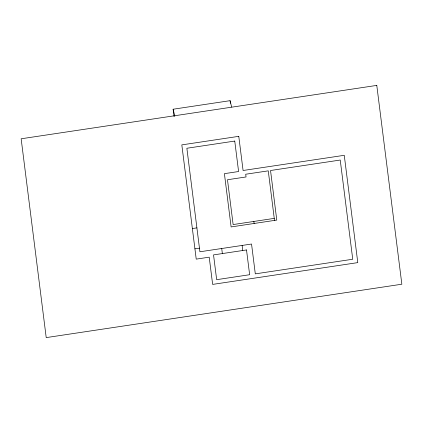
<?xml version="1.0" encoding="UTF-8"?>
<svg xmlns="http://www.w3.org/2000/svg" width="423" height="423" viewBox="0 0 423 423"><rect width="100%" height="100%" fill="white"/><g stroke="black" fill="none" stroke-linecap="round" stroke-linejoin="round"><path stroke-width="0.63" d="M174.033 116.404L173.129 109.224L230.086 100.674L231.635 107.04M192.37 228.552L196.901 227.875M274.252 218.384L233.131 224.56L227.479 179.743L246.049 176.957L245.705 174.234L268.261 170.85L274.511 220.415M194.924 248.824L199.46 248.148M173.129 109.224L174.836 116.23M253.858 221.446L254.112 223.476M230.086 100.674L230.408 103.254M242.115 245.446L242.754 250.511M221.721 248.507L222.361 253.573M376.787 85.398L21.15 138.786L46.213 337.602L401.85 284.214L376.787 85.398M238.778 136.333L181.821 144.883L196.224 259.125L209.211 257.173L212.642 284.404L357.784 262.614L344.259 155.31L243.082 170.495L238.778 136.333M234.754 141.065L186.866 148.256L199.915 251.78L251.542 244.029L255.302 273.866L352.74 259.241L340.235 160.042L270.53 170.506L276.774 220.071L231.117 226.929L224.401 173.657L238.593 171.526L234.754 141.065M246.514 249.945L213.541 254.895L216.661 279.672L249.639 274.717L246.514 249.945"/></g></svg>
